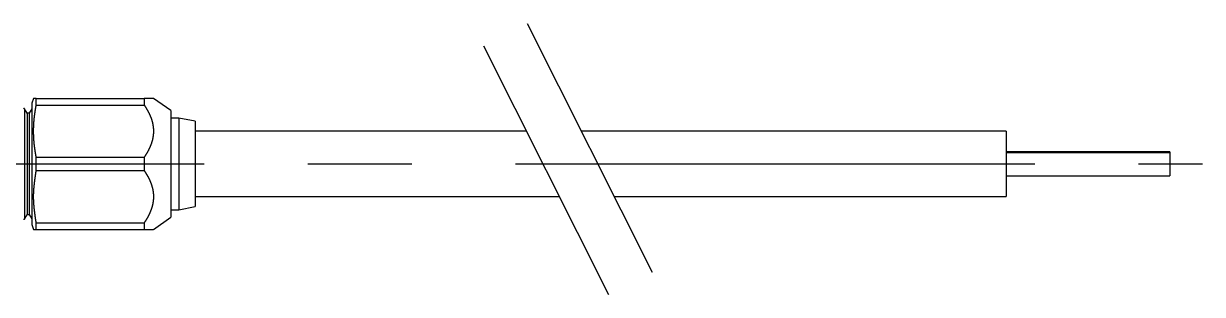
# Model space of a CAD drawing. Extents: x -48 to 188, y -81 to 75.
# Drawn here: x 116 to 188.1, y -8 to 8.6 of the extents above; entities that cross this region are included whole.
import ezdxf

# ---------------------------------------------------------------- set-up
doc = ezdxf.new("R2010")
doc.units = 0
doc.linetypes.add('CENTER', pattern=[50.8, 31.75, -6.35, 6.35, -6.35])
doc.layers.get('0').update_dxf_attribs({"linetype": 'CONTINUOUS'})
doc.layers.add('CENTER', color=1, linetype='CENTER')

msp = doc.modelspace()

# ---------------------------------------------------------------- linework, layer by layer
at = {"color": 3, "linetype": 'CONTINUOUS'}
for p, q in [((146.851, 8.561), (154.491, -6.614)), ((144.172, 7.212), (151.811, -7.963))]:
    msp.add_line(p, q, dxfattribs=at)
at = {"color": 7, "linetype": 'CONTINUOUS'}
for p, q in [((116.663, 4), (116.544, 3.7)), ((116.544, 3.7), (116.544, -3.7)), ((116.82, 4), (123.429, 4)), ((116.82, 3.587), (116.82, 4)), ((123.429, 4), (123.429, 3.587)), ((125.044, 3.25), (123.991, 4)), ((116.111, 3.365), (116.111, -3.365)), ((116.267, 3.094), (116.111, 3.365)), ((116.267, 3.094), (116.267, -3.094)), ((116.392, 3.094), (116.267, 3.094)), ((116.544, 3.358), (116.392, 3.094)), ((116.392, 3.094), (116.392, -3.094)), ((116.82, 3.587), (123.429, 3.587)), ((125.044, 3.25), (125.044, -3.25)), ((125.542, 2.8), (125.044, 2.8)), ((125.542, 2.8), (125.542, -2.8)), ((126.542, 2.6), (125.542, 2.8)), ((126.542, 2.6), (126.542, -2.6)), ((146.795, 2), (126.542, 2)), ((176.142, 2), (150.154, 2)), ((176.142, 2), (176.142, -2)), ((186.142, 0.73), (176.142, 0.73)), ((186.142, 0.73), (186.142, -0.73)), ((116.82, 0.413), (123.429, 0.413)), ((116.82, -0.413), (116.82, 0.413)), ((123.429, 0.413), (123.429, -0.413)), ((186.142, 0.665), (176.142, 0.665)), ((116.82, -0.413), (123.429, -0.413)), ((176.142, -0.73), (186.142, -0.73)), ((126.542, -2), (148.809, -2)), ((152.168, -2), (176.142, -2)), ((125.044, -2.8), (125.542, -2.8)), ((125.542, -2.8), (126.542, -2.6)), ((116.111, -3.365), (116.267, -3.094)), ((116.267, -3.094), (116.392, -3.094)), ((116.392, -3.094), (116.544, -3.358)), ((116.82, -3.587), (123.429, -3.587)), ((116.82, -4), (116.82, -3.587)), ((123.429, -3.587), (123.429, -4)), ((123.991, -4), (125.044, -3.25)), ((116.544, -3.7), (116.663, -4)), ((116.82, -4), (123.429, -4))]:
    msp.add_line(p, q, dxfattribs=at)
at = {"color": 7}
for points in [[(116.82, 4, 0), (116.818, 4, 0), (116.816, 4, 0), (116.814, 4, 0), (116.813, 4, 0), (116.811, 4, 0), (116.809, 4, 0), (116.807, 4, 0), (116.805, 4, 0), (116.803, 4, 0), (116.801, 4, 0), (116.799, 4, 0), (116.798, 4, 0), (116.796, 4, 0), (116.794, 4, 0), (116.792, 4, 0), (116.79, 4, 0), (116.788, 4, 0), (116.786, 4, 0), (116.785, 4, 0), (116.783, 4, 0), (116.781, 4, 0), (116.779, 4, 0), (116.777, 4, 0), (116.776, 4, 0), (116.774, 4, 0), (116.772, 4, 0), (116.77, 4, 0), (116.768, 4, 0), (116.767, 4, 0), (116.765, 4, 0), (116.763, 4, 0), (116.761, 4, 0), (116.76, 4, 0), (116.758, 4, 0), (116.756, 4, 0), (116.754, 4, 0), (116.753, 4, 0), (116.751, 4, 0), (116.749, 4, 0), (116.748, 4, 0), (116.746, 4, 0), (116.744, 4, 0), (116.743, 4, 0), (116.741, 4, 0), (116.739, 4, 0), (116.738, 4, 0), (116.736, 4, 0), (116.734, 4, 0), (116.733, 4, 0), (116.731, 4, 0), (116.73, 4, 0), (116.728, 4, 0), (116.727, 4, 0), (116.725, 4, 0), (116.724, 4, 0), (116.722, 4, 0), (116.721, 4, 0), (116.719, 4, 0), (116.718, 4, 0), (116.716, 4, 0), (116.715, 4, 0), (116.713, 4, 0), (116.712, 4, 0), (116.71, 4, 0), (116.709, 4, 0), (116.708, 4, 0), (116.706, 4, 0), (116.705, 4, 0), (116.704, 4, 0), (116.702, 4, 0), (116.701, 4, 0), (116.7, 4, 0), (116.699, 4, 0), (116.697, 4, 0), (116.696, 4, 0), (116.695, 4, 0), (116.694, 4, 0), (116.693, 4, 0), (116.692, 4, 0), (116.69, 4, 0), (116.689, 4, 0), (116.688, 4, 0), (116.687, 4, 0), (116.686, 4, 0), (116.685, 4, 0), (116.684, 4, 0), (116.683, 4, 0), (116.682, 4, 0), (116.681, 4, 0), (116.68, 4, 0), (116.679, 4, 0), (116.679, 4, 0), (116.678, 4, 0), (116.677, 4, 0), (116.676, 4, 0), (116.675, 4, 0), (116.674, 4, 0), (116.674, 4, 0), (116.673, 4, 0), (116.672, 4, 0), (116.672, 4, 0), (116.671, 4, 0), (116.67, 4, 0), (116.67, 4, 0), (116.669, 4, 0), (116.669, 4, 0), (116.668, 4, 0), (116.668, 4, 0), (116.667, 4, 0), (116.667, 4, 0), (116.666, 4, 0), (116.666, 4, 0), (116.666, 4, 0), (116.665, 4, 0), (116.665, 4, 0), (116.665, 4, 0), (116.664, 4, 0), (116.664, 4, 0), (116.664, 4, 0), (116.664, 4, 0), (116.664, 4, 0), (116.664, 4, 0), (116.664, 4, 0), (116.663, 4, 0), (116.663, 4, 0), (116.663, 4, 0), (116.664, 4, 0), (116.664, 4, 0), (116.664, 4, 0), (116.664, 4, 0), (116.664, 4, 0), (116.664, 4, 0), (116.664, 4, 0), (116.665, 4, 0), (116.665, 4, 0), (116.665, 4, 0), (116.666, 4, 0), (116.666, 4, 0), (116.666, 4, 0), (116.667, 4, 0), (116.667, 4, 0), (116.668, 4, 0), (116.668, 4, 0), (116.669, 4, 0), (116.669, 4, 0), (116.67, 4, 0), (116.671, 4, 0), (116.671, 4, 0), (116.672, 4, 0), (116.673, 4, 0), (116.673, 4, 0), (116.674, 4, 0), (116.675, 4, 0), (116.675, 4, 0), (116.676, 4, 0), (116.677, 4, 0), (116.678, 4, 0), (116.678, 4, 0), (116.679, 4, 0)], [(123.991, 4, 0), (123.991, 4, 0), (123.991, 4, 0), (123.992, 4, 0), (123.992, 4, 0), (123.992, 4, 0), (123.992, 4, 0), (123.992, 4, 0), (123.992, 4, 0), (123.992, 4, 0), (123.992, 4, 0), (123.992, 4, 0), (123.992, 4, 0), (123.992, 4, 0), (123.992, 4, 0), (123.991, 4, 0), (123.991, 4, 0), (123.991, 4, 0), (123.991, 4, 0), (123.99, 4, 0), (123.99, 4, 0), (123.99, 4, 0), (123.989, 4, 0), (123.989, 4, 0), (123.988, 4, 0), (123.988, 4, 0), (123.987, 4, 0), (123.987, 4, 0), (123.986, 4, 0), (123.986, 4, 0), (123.985, 4, 0), (123.985, 4, 0), (123.984, 4, 0), (123.983, 4, 0), (123.983, 4, 0), (123.982, 4, 0), (123.981, 4, 0), (123.981, 4, 0), (123.98, 4, 0), (123.979, 4, 0), (123.978, 4, 0), (123.978, 4, 0), (123.977, 4, 0), (123.976, 4, 0), (123.975, 4, 0), (123.975, 4, 0), (123.974, 4, 0), (123.973, 4, 0), (123.972, 4, 0), (123.971, 4, 0), (123.971, 4, 0), (123.97, 4, 0), (123.969, 4, 0), (123.968, 4, 0), (123.967, 4, 0), (123.966, 4, 0), (123.965, 4, 0), (123.965, 4, 0), (123.964, 4, 0), (123.963, 4, 0), (123.962, 4, 0), (123.961, 4, 0), (123.96, 4, 0), (123.959, 4, 0), (123.958, 4, 0), (123.957, 4, 0), (123.956, 4, 0), (123.955, 4, 0), (123.954, 4, 0), (123.953, 4, 0), (123.952, 4, 0), (123.951, 4, 0), (123.95, 4, 0), (123.949, 4, 0), (123.947, 4, 0), (123.946, 4, 0), (123.945, 4, 0), (123.944, 4, 0), (123.943, 4, 0), (123.942, 4, 0), (123.94, 4, 0), (123.939, 4, 0), (123.938, 4, 0), (123.937, 4, 0), (123.935, 4, 0), (123.934, 4, 0), (123.933, 4, 0), (123.931, 4, 0), (123.93, 4, 0), (123.929, 4, 0), (123.927, 4, 0), (123.926, 4, 0), (123.925, 4, 0), (123.923, 4, 0), (123.922, 4, 0), (123.92, 4, 0), (123.919, 4, 0), (123.917, 4, 0), (123.916, 4, 0), (123.914, 4, 0), (123.913, 4, 0), (123.911, 4, 0), (123.91, 4, 0), (123.908, 4, 0), (123.907, 4, 0), (123.905, 4, 0), (123.903, 4, 0), (123.902, 4, 0), (123.9, 4, 0), (123.899, 4, 0), (123.897, 4, 0), (123.895, 4, 0), (123.893, 4, 0), (123.892, 4, 0), (123.89, 4, 0), (123.888, 4, 0), (123.887, 4, 0), (123.885, 4, 0), (123.883, 4, 0), (123.881, 4, 0), (123.879, 4, 0), (123.878, 4, 0), (123.876, 4, 0), (123.874, 4, 0), (123.872, 4, 0), (123.87, 4, 0), (123.868, 4, 0), (123.867, 4, 0), (123.865, 4, 0), (123.863, 4, 0), (123.861, 4, 0), (123.859, 4, 0), (123.857, 4, 0), (123.855, 4, 0), (123.853, 4, 0), (123.851, 4, 0), (123.849, 4, 0), (123.847, 4, 0), (123.845, 4, 0), (123.843, 4, 0), (123.841, 4, 0), (123.839, 4, 0), (123.837, 4, 0), (123.835, 4, 0), (123.833, 4, 0), (123.831, 4, 0), (123.829, 4, 0), (123.826, 4, 0), (123.824, 4, 0), (123.822, 4, 0), (123.82, 4, 0), (123.818, 4, 0), (123.816, 4, 0), (123.813, 4, 0), (123.811, 4, 0), (123.809, 4, 0), (123.807, 4, 0), (123.805, 4, 0), (123.802, 4, 0), (123.8, 4, 0), (123.798, 4, 0), (123.796, 4, 0), (123.793, 4, 0), (123.791, 4, 0), (123.789, 4, 0), (123.786, 4, 0), (123.784, 4, 0), (123.782, 4, 0), (123.779, 4, 0), (123.777, 4, 0), (123.775, 4, 0), (123.772, 4, 0), (123.77, 4, 0), (123.767, 4, 0), (123.765, 4, 0), (123.762, 4, 0), (123.76, 4, 0), (123.757, 4, 0), (123.755, 4, 0), (123.753, 4, 0), (123.75, 4, 0), (123.748, 4, 0), (123.745, 4, 0), (123.742, 4, 0), (123.74, 4, 0), (123.737, 4, 0), (123.735, 4, 0), (123.732, 4, 0), (123.73, 4, 0), (123.727, 4, 0), (123.724, 4, 0), (123.722, 4, 0), (123.719, 4, 0), (123.716, 4, 0), (123.714, 4, 0), (123.711, 4, 0), (123.708, 4, 0), (123.706, 4, 0), (123.703, 4, 0), (123.7, 4, 0), (123.698, 4, 0), (123.695, 4, 0), (123.692, 4, 0), (123.689, 4, 0), (123.687, 4, 0), (123.684, 4, 0), (123.681, 4, 0), (123.678, 4, 0), (123.675, 4, 0), (123.673, 4, 0), (123.67, 4, 0), (123.667, 4, 0), (123.664, 4, 0), (123.661, 4, 0), (123.658, 4, 0), (123.655, 4, 0), (123.652, 4, 0), (123.65, 4, 0), (123.647, 4, 0), (123.644, 4, 0), (123.641, 4, 0), (123.638, 4, 0), (123.635, 4, 0), (123.632, 4, 0), (123.629, 4, 0), (123.626, 4, 0), (123.623, 4, 0), (123.62, 4, 0), (123.617, 4, 0), (123.614, 4, 0), (123.611, 4, 0), (123.608, 4, 0), (123.605, 4, 0), (123.602, 4, 0), (123.599, 4, 0), (123.596, 4, 0), (123.592, 4, 0), (123.589, 4, 0), (123.586, 4, 0), (123.583, 4, 0), (123.58, 4, 0), (123.577, 4, 0), (123.574, 4, 0), (123.571, 4, 0), (123.568, 4, 0), (123.565, 4, 0), (123.561, 4, 0), (123.558, 4, 0), (123.555, 4, 0), (123.552, 4, 0), (123.549, 4, 0), (123.546, 4, 0), (123.542, 4, 0), (123.539, 4, 0), (123.536, 4, 0), (123.533, 4, 0), (123.53, 4, 0), (123.526, 4, 0), (123.523, 4, 0), (123.52, 4, 0), (123.517, 4, 0), (123.514, 4, 0), (123.51, 4, 0), (123.507, 4, 0), (123.504, 4, 0), (123.501, 4, 0), (123.498, 4, 0), (123.494, 4, 0), (123.491, 4, 0), (123.488, 4, 0), (123.485, 4, 0), (123.481, 4, 0), (123.478, 4, 0), (123.475, 4, 0), (123.472, 4, 0), (123.468, 4, 0), (123.465, 4, 0), (123.462, 4, 0), (123.459, 4, 0), (123.455, 4, 0), (123.452, 4, 0), (123.449, 4, 0), (123.446, 4, 0), (123.442, 4, 0), (123.439, 4, 0), (123.436, 4, 0), (123.433, 4, 0), (123.429, 4, 0)], [(116.82, 0.413, 0), (116.818, 0.427, 0), (116.815, 0.441, 0), (116.813, 0.455, 0), (116.811, 0.469, 0), (116.808, 0.483, 0), (116.806, 0.498, 0), (116.803, 0.512, 0), (116.801, 0.526, 0), (116.799, 0.54, 0), (116.796, 0.554, 0), (116.794, 0.568, 0), (116.792, 0.582, 0), (116.789, 0.597, 0), (116.787, 0.611, 0), (116.785, 0.625, 0), (116.782, 0.639, 0), (116.78, 0.653, 0), (116.778, 0.667, 0), (116.776, 0.682, 0), (116.773, 0.696, 0), (116.771, 0.71, 0), (116.769, 0.724, 0), (116.767, 0.738, 0), (116.764, 0.753, 0), (116.762, 0.767, 0), (116.76, 0.781, 0), (116.758, 0.795, 0), (116.756, 0.809, 0), (116.753, 0.823, 0), (116.751, 0.838, 0), (116.749, 0.852, 0), (116.747, 0.866, 0), (116.745, 0.88, 0), (116.743, 0.894, 0), (116.741, 0.909, 0), (116.739, 0.923, 0), (116.737, 0.937, 0), (116.735, 0.951, 0), (116.733, 0.965, 0), (116.731, 0.98, 0), (116.729, 0.994, 0), (116.727, 1.008, 0), (116.725, 1.022, 0), (116.723, 1.036, 0), (116.722, 1.051, 0), (116.72, 1.065, 0), (116.718, 1.079, 0), (116.716, 1.093, 0), (116.715, 1.107, 0), (116.713, 1.122, 0), (116.711, 1.136, 0), (116.709, 1.15, 0), (116.708, 1.164, 0), (116.706, 1.179, 0), (116.705, 1.193, 0), (116.703, 1.207, 0), (116.702, 1.221, 0), (116.7, 1.236, 0), (116.699, 1.25, 0), (116.697, 1.264, 0), (116.696, 1.278, 0), (116.695, 1.292, 0), (116.693, 1.307, 0), (116.692, 1.321, 0), (116.691, 1.335, 0), (116.69, 1.35, 0), (116.688, 1.364, 0), (116.687, 1.378, 0), (116.686, 1.392, 0), (116.685, 1.407, 0), (116.684, 1.421, 0), (116.683, 1.435, 0), (116.682, 1.449, 0), (116.681, 1.464, 0), (116.68, 1.478, 0), (116.679, 1.492, 0), (116.678, 1.507, 0), (116.677, 1.521, 0), (116.676, 1.535, 0), (116.675, 1.549, 0), (116.675, 1.564, 0), (116.674, 1.578, 0), (116.673, 1.592, 0), (116.672, 1.607, 0), (116.672, 1.621, 0), (116.671, 1.635, 0), (116.67, 1.649, 0), (116.67, 1.664, 0), (116.669, 1.678, 0), (116.668, 1.692, 0), (116.668, 1.707, 0), (116.667, 1.721, 0), (116.667, 1.735, 0), (116.666, 1.75, 0), (116.666, 1.764, 0), (116.666, 1.778, 0), (116.665, 1.792, 0), (116.665, 1.807, 0), (116.665, 1.821, 0), (116.664, 1.835, 0), (116.664, 1.85, 0), (116.664, 1.864, 0), (116.663, 1.878, 0), (116.663, 1.893, 0), (116.663, 1.907, 0), (116.663, 1.921, 0), (116.663, 1.936, 0), (116.663, 1.95, 0), (116.663, 1.964, 0), (116.663, 1.979, 0), (116.663, 1.993, 0), (116.663, 2.007, 0), (116.663, 2.021, 0), (116.663, 2.036, 0), (116.663, 2.05, 0), (116.663, 2.064, 0), (116.663, 2.079, 0), (116.663, 2.093, 0), (116.663, 2.107, 0), (116.663, 2.122, 0), (116.664, 2.136, 0), (116.664, 2.15, 0), (116.664, 2.165, 0), (116.664, 2.179, 0), (116.665, 2.193, 0), (116.665, 2.208, 0), (116.666, 2.222, 0), (116.666, 2.236, 0), (116.666, 2.25, 0), (116.667, 2.265, 0), (116.667, 2.279, 0), (116.668, 2.293, 0), (116.668, 2.308, 0), (116.669, 2.322, 0), (116.67, 2.336, 0), (116.67, 2.351, 0), (116.671, 2.365, 0), (116.671, 2.379, 0), (116.672, 2.393, 0), (116.673, 2.408, 0), (116.674, 2.422, 0), (116.674, 2.436, 0), (116.675, 2.451, 0), (116.676, 2.465, 0), (116.677, 2.479, 0), (116.678, 2.493, 0), (116.679, 2.508, 0), (116.68, 2.522, 0), (116.681, 2.536, 0), (116.682, 2.551, 0), (116.683, 2.565, 0), (116.684, 2.579, 0), (116.685, 2.593, 0), (116.686, 2.608, 0), (116.687, 2.622, 0), (116.688, 2.636, 0), (116.69, 2.65, 0), (116.691, 2.665, 0), (116.692, 2.679, 0), (116.693, 2.693, 0), (116.695, 2.707, 0), (116.696, 2.722, 0), (116.697, 2.736, 0), (116.699, 2.75, 0), (116.7, 2.764, 0), (116.702, 2.779, 0), (116.703, 2.793, 0), (116.705, 2.807, 0), (116.706, 2.821, 0), (116.708, 2.836, 0), (116.71, 2.85, 0), (116.711, 2.864, 0), (116.713, 2.878, 0), (116.715, 2.893, 0), (116.716, 2.907, 0), (116.718, 2.921, 0), (116.72, 2.935, 0), (116.722, 2.949, 0), (116.724, 2.964, 0), (116.726, 2.978, 0), (116.727, 2.992, 0), (116.729, 3.006, 0), (116.731, 3.02, 0), (116.733, 3.035, 0), (116.735, 3.049, 0), (116.737, 3.063, 0), (116.739, 3.077, 0), (116.741, 3.091, 0), (116.743, 3.106, 0), (116.745, 3.12, 0), (116.747, 3.134, 0), (116.749, 3.148, 0), (116.752, 3.162, 0), (116.754, 3.177, 0), (116.756, 3.191, 0), (116.758, 3.205, 0), (116.76, 3.219, 0), (116.762, 3.233, 0), (116.765, 3.247, 0), (116.767, 3.262, 0), (116.769, 3.276, 0), (116.771, 3.29, 0), (116.773, 3.304, 0), (116.776, 3.318, 0), (116.778, 3.332, 0), (116.78, 3.347, 0), (116.783, 3.361, 0), (116.785, 3.375, 0), (116.787, 3.389, 0), (116.789, 3.403, 0), (116.792, 3.417, 0), (116.794, 3.432, 0), (116.796, 3.446, 0), (116.799, 3.46, 0), (116.801, 3.474, 0), (116.804, 3.488, 0), (116.806, 3.502, 0), (116.808, 3.517, 0), (116.811, 3.531, 0), (116.813, 3.545, 0), (116.815, 3.559, 0), (116.818, 3.573, 0), (116.82, 3.587, 0)], [(123.429, 3.587, 0), (123.436, 3.577, 0), (123.442, 3.567, 0), (123.449, 3.557, 0), (123.455, 3.546, 0), (123.461, 3.536, 0), (123.468, 3.526, 0), (123.474, 3.515, 0), (123.481, 3.505, 0), (123.487, 3.495, 0), (123.493, 3.484, 0), (123.5, 3.474, 0), (123.506, 3.464, 0), (123.512, 3.453, 0), (123.519, 3.443, 0), (123.525, 3.433, 0), (123.531, 3.422, 0), (123.538, 3.412, 0), (123.544, 3.402, 0), (123.55, 3.391, 0), (123.556, 3.381, 0), (123.562, 3.37, 0), (123.569, 3.36, 0), (123.575, 3.35, 0), (123.581, 3.339, 0), (123.587, 3.329, 0), (123.593, 3.318, 0), (123.599, 3.308, 0), (123.605, 3.298, 0), (123.611, 3.287, 0), (123.617, 3.277, 0), (123.623, 3.266, 0), (123.629, 3.256, 0), (123.635, 3.245, 0), (123.641, 3.235, 0), (123.647, 3.224, 0), (123.653, 3.214, 0), (123.659, 3.203, 0), (123.665, 3.193, 0), (123.67, 3.182, 0), (123.676, 3.171, 0), (123.682, 3.161, 0), (123.687, 3.15, 0), (123.693, 3.14, 0), (123.698, 3.129, 0), (123.704, 3.118, 0), (123.709, 3.108, 0), (123.715, 3.097, 0), (123.72, 3.086, 0), (123.726, 3.076, 0), (123.731, 3.065, 0), (123.736, 3.054, 0), (123.741, 3.043, 0), (123.747, 3.032, 0), (123.752, 3.022, 0), (123.757, 3.011, 0), (123.762, 3, 0), (123.767, 2.989, 0), (123.772, 2.978, 0), (123.777, 2.967, 0), (123.781, 2.956, 0), (123.786, 2.945, 0), (123.791, 2.935, 0), (123.796, 2.924, 0), (123.8, 2.913, 0), (123.805, 2.902, 0), (123.809, 2.891, 0), (123.814, 2.88, 0), (123.818, 2.868, 0), (123.823, 2.857, 0), (123.827, 2.846, 0), (123.831, 2.835, 0), (123.835, 2.824, 0), (123.84, 2.813, 0), (123.844, 2.802, 0), (123.848, 2.791, 0), (123.852, 2.779, 0), (123.856, 2.768, 0), (123.86, 2.757, 0), (123.863, 2.746, 0), (123.867, 2.735, 0), (123.871, 2.723, 0), (123.875, 2.712, 0), (123.878, 2.701, 0), (123.882, 2.689, 0), (123.885, 2.678, 0), (123.889, 2.667, 0), (123.892, 2.656, 0), (123.896, 2.644, 0), (123.899, 2.633, 0), (123.902, 2.621, 0), (123.905, 2.61, 0), (123.909, 2.599, 0), (123.912, 2.587, 0), (123.915, 2.576, 0), (123.918, 2.564, 0), (123.921, 2.553, 0), (123.923, 2.541, 0), (123.926, 2.53, 0), (123.929, 2.519, 0), (123.932, 2.507, 0), (123.934, 2.496, 0), (123.937, 2.484, 0), (123.939, 2.472, 0), (123.942, 2.461, 0), (123.944, 2.449, 0), (123.946, 2.438, 0), (123.949, 2.426, 0), (123.951, 2.415, 0), (123.953, 2.403, 0), (123.955, 2.391, 0), (123.957, 2.38, 0), (123.959, 2.368, 0), (123.961, 2.357, 0), (123.963, 2.345, 0), (123.965, 2.333, 0), (123.966, 2.322, 0), (123.968, 2.31, 0), (123.969, 2.298, 0), (123.971, 2.287, 0), (123.972, 2.275, 0), (123.974, 2.263, 0), (123.975, 2.252, 0), (123.977, 2.24, 0), (123.978, 2.228, 0), (123.979, 2.217, 0), (123.98, 2.205, 0), (123.981, 2.193, 0), (123.982, 2.181, 0), (123.983, 2.17, 0), (123.984, 2.158, 0), (123.985, 2.146, 0), (123.985, 2.134, 0), (123.986, 2.123, 0), (123.987, 2.111, 0), (123.987, 2.099, 0), (123.988, 2.088, 0), (123.988, 2.076, 0), (123.989, 2.064, 0), (123.989, 2.052, 0), (123.989, 2.041, 0), (123.989, 2.029, 0), (123.99, 2.017, 0), (123.99, 2.005, 0), (123.99, 1.994, 0), (123.99, 1.982, 0), (123.989, 1.97, 0), (123.989, 1.958, 0), (123.989, 1.947, 0), (123.989, 1.935, 0), (123.988, 1.923, 0), (123.988, 1.911, 0), (123.988, 1.9, 0), (123.987, 1.888, 0), (123.986, 1.876, 0), (123.986, 1.864, 0), (123.985, 1.853, 0), (123.984, 1.841, 0), (123.983, 1.829, 0), (123.982, 1.818, 0), (123.981, 1.806, 0), (123.98, 1.794, 0), (123.979, 1.782, 0), (123.978, 1.771, 0), (123.977, 1.759, 0), (123.976, 1.747, 0), (123.974, 1.736, 0), (123.973, 1.724, 0), (123.971, 1.712, 0), (123.97, 1.701, 0), (123.968, 1.689, 0), (123.966, 1.677, 0), (123.965, 1.666, 0), (123.963, 1.654, 0), (123.961, 1.643, 0), (123.959, 1.631, 0), (123.957, 1.619, 0), (123.955, 1.608, 0), (123.953, 1.596, 0), (123.951, 1.585, 0), (123.949, 1.573, 0), (123.946, 1.562, 0), (123.944, 1.55, 0), (123.942, 1.539, 0), (123.939, 1.527, 0), (123.937, 1.516, 0), (123.934, 1.504, 0), (123.931, 1.493, 0), (123.929, 1.481, 0), (123.926, 1.47, 0), (123.923, 1.458, 0), (123.92, 1.447, 0), (123.917, 1.435, 0), (123.914, 1.424, 0), (123.911, 1.413, 0), (123.908, 1.401, 0), (123.905, 1.39, 0), (123.901, 1.379, 0), (123.898, 1.367, 0), (123.895, 1.356, 0), (123.891, 1.345, 0), (123.888, 1.333, 0), (123.884, 1.322, 0), (123.881, 1.311, 0), (123.877, 1.299, 0), (123.874, 1.288, 0), (123.87, 1.277, 0), (123.866, 1.266, 0), (123.862, 1.254, 0), (123.858, 1.243, 0), (123.854, 1.232, 0), (123.85, 1.221, 0), (123.846, 1.21, 0), (123.842, 1.198, 0), (123.838, 1.187, 0), (123.834, 1.176, 0), (123.83, 1.165, 0), (123.826, 1.154, 0), (123.821, 1.143, 0), (123.817, 1.132, 0), (123.813, 1.121, 0), (123.808, 1.11, 0), (123.804, 1.099, 0), (123.799, 1.088, 0), (123.795, 1.077, 0), (123.79, 1.066, 0), (123.785, 1.055, 0), (123.781, 1.044, 0), (123.776, 1.033, 0), (123.771, 1.022, 0), (123.766, 1.011, 0), (123.761, 1, 0), (123.757, 0.989, 0), (123.752, 0.978, 0), (123.747, 0.967, 0), (123.742, 0.956, 0), (123.736, 0.946, 0), (123.731, 0.935, 0), (123.726, 0.924, 0), (123.721, 0.913, 0), (123.716, 0.902, 0), (123.711, 0.892, 0), (123.705, 0.881, 0), (123.7, 0.87, 0), (123.695, 0.859, 0), (123.689, 0.849, 0), (123.684, 0.838, 0), (123.678, 0.827, 0), (123.673, 0.817, 0), (123.667, 0.806, 0), (123.661, 0.795, 0), (123.656, 0.785, 0), (123.65, 0.774, 0), (123.644, 0.763, 0), (123.639, 0.753, 0), (123.633, 0.742, 0), (123.627, 0.732, 0), (123.621, 0.721, 0), (123.615, 0.711, 0), (123.609, 0.7, 0), (123.603, 0.69, 0), (123.597, 0.679, 0), (123.591, 0.669, 0), (123.585, 0.659, 0), (123.579, 0.648, 0), (123.573, 0.638, 0), (123.566, 0.627, 0), (123.56, 0.617, 0), (123.554, 0.607, 0), (123.547, 0.596, 0), (123.541, 0.586, 0), (123.535, 0.576, 0), (123.528, 0.565, 0), (123.522, 0.555, 0), (123.515, 0.545, 0), (123.509, 0.535, 0), (123.502, 0.524, 0), (123.496, 0.514, 0), (123.489, 0.504, 0), (123.483, 0.494, 0), (123.476, 0.484, 0), (123.469, 0.474, 0), (123.463, 0.463, 0), (123.456, 0.453, 0), (123.449, 0.443, 0), (123.443, 0.433, 0), (123.436, 0.423, 0), (123.429, 0.413, 0)], [(116.82, -3.587, 0), (116.817, -3.567, 0), (116.814, -3.548, 0), (116.811, -3.528, 0), (116.808, -3.508, 0), (116.805, -3.488, 0), (116.802, -3.468, 0), (116.799, -3.448, 0), (116.796, -3.428, 0), (116.793, -3.408, 0), (116.79, -3.388, 0), (116.787, -3.368, 0), (116.784, -3.348, 0), (116.782, -3.328, 0), (116.779, -3.308, 0), (116.776, -3.288, 0), (116.773, -3.268, 0), (116.77, -3.248, 0), (116.767, -3.228, 0), (116.764, -3.208, 0), (116.762, -3.188, 0), (116.759, -3.168, 0), (116.756, -3.148, 0), (116.753, -3.128, 0), (116.751, -3.108, 0), (116.748, -3.088, 0), (116.745, -3.068, 0), (116.743, -3.048, 0), (116.74, -3.028, 0), (116.737, -3.008, 0), (116.735, -2.989, 0), (116.732, -2.969, 0), (116.73, -2.949, 0), (116.727, -2.929, 0), (116.725, -2.909, 0), (116.722, -2.889, 0), (116.72, -2.869, 0), (116.718, -2.849, 0), (116.715, -2.829, 0), (116.713, -2.809, 0), (116.711, -2.789, 0), (116.709, -2.769, 0), (116.706, -2.749, 0), (116.704, -2.729, 0), (116.702, -2.709, 0), (116.7, -2.689, 0), (116.698, -2.669, 0), (116.696, -2.649, 0), (116.694, -2.629, 0), (116.692, -2.609, 0), (116.691, -2.589, 0), (116.689, -2.569, 0), (116.687, -2.549, 0), (116.685, -2.529, 0), (116.684, -2.509, 0), (116.682, -2.489, 0), (116.681, -2.469, 0), (116.679, -2.449, 0), (116.678, -2.429, 0), (116.677, -2.409, 0), (116.675, -2.39, 0), (116.674, -2.37, 0), (116.673, -2.35, 0), (116.672, -2.33, 0), (116.671, -2.31, 0), (116.67, -2.29, 0), (116.669, -2.27, 0), (116.668, -2.25, 0), (116.667, -2.23, 0), (116.666, -2.21, 0), (116.666, -2.19, 0), (116.665, -2.17, 0), (116.664, -2.15, 0), (116.664, -2.13, 0), (116.664, -2.11, 0), (116.663, -2.09, 0), (116.663, -2.07, 0), (116.663, -2.05, 0), (116.663, -2.03, 0), (116.663, -2.01, 0), (116.663, -1.99, 0), (116.663, -1.97, 0), (116.663, -1.95, 0), (116.663, -1.93, 0), (116.663, -1.91, 0), (116.664, -1.89, 0), (116.664, -1.87, 0), (116.665, -1.85, 0), (116.665, -1.83, 0), (116.666, -1.81, 0), (116.667, -1.79, 0), (116.668, -1.771, 0), (116.668, -1.751, 0), (116.669, -1.731, 0), (116.67, -1.711, 0), (116.671, -1.691, 0), (116.672, -1.671, 0), (116.674, -1.651, 0), (116.675, -1.631, 0), (116.676, -1.611, 0), (116.677, -1.591, 0), (116.679, -1.571, 0), (116.68, -1.551, 0), (116.682, -1.531, 0), (116.683, -1.511, 0), (116.685, -1.491, 0), (116.686, -1.471, 0), (116.688, -1.451, 0), (116.69, -1.431, 0), (116.691, -1.411, 0), (116.693, -1.391, 0), (116.695, -1.371, 0), (116.697, -1.351, 0), (116.699, -1.331, 0), (116.701, -1.311, 0), (116.703, -1.291, 0), (116.705, -1.271, 0), (116.707, -1.251, 0), (116.709, -1.231, 0), (116.712, -1.211, 0), (116.714, -1.191, 0), (116.716, -1.171, 0), (116.718, -1.151, 0), (116.721, -1.131, 0), (116.723, -1.112, 0), (116.726, -1.092, 0), (116.728, -1.072, 0), (116.73, -1.052, 0), (116.733, -1.032, 0), (116.735, -1.012, 0), (116.738, -0.992, 0), (116.741, -0.972, 0), (116.743, -0.952, 0), (116.746, -0.932, 0), (116.749, -0.912, 0), (116.751, -0.892, 0), (116.754, -0.872, 0), (116.757, -0.852, 0), (116.759, -0.832, 0), (116.762, -0.812, 0), (116.765, -0.792, 0), (116.768, -0.772, 0), (116.771, -0.752, 0), (116.773, -0.732, 0), (116.776, -0.712, 0), (116.779, -0.692, 0), (116.782, -0.672, 0), (116.785, -0.652, 0), (116.788, -0.632, 0), (116.791, -0.612, 0), (116.794, -0.592, 0), (116.796, -0.572, 0), (116.799, -0.552, 0), (116.802, -0.532, 0), (116.805, -0.512, 0), (116.808, -0.492, 0), (116.811, -0.472, 0), (116.814, -0.452, 0), (116.817, -0.433, 0), (116.82, -0.413, 0)], [(123.429, -0.413, 0), (123.435, -0.422, 0), (123.441, -0.431, 0), (123.447, -0.44, 0), (123.452, -0.45, 0), (123.458, -0.459, 0), (123.464, -0.468, 0), (123.47, -0.477, 0), (123.476, -0.487, 0), (123.481, -0.496, 0), (123.487, -0.505, 0), (123.493, -0.515, 0), (123.499, -0.524, 0), (123.504, -0.533, 0), (123.51, -0.542, 0), (123.516, -0.552, 0), (123.521, -0.561, 0), (123.527, -0.57, 0), (123.533, -0.58, 0), (123.539, -0.589, 0), (123.544, -0.598, 0), (123.55, -0.608, 0), (123.555, -0.617, 0), (123.561, -0.626, 0), (123.567, -0.636, 0), (123.572, -0.645, 0), (123.578, -0.654, 0), (123.583, -0.664, 0), (123.589, -0.673, 0), (123.594, -0.683, 0), (123.6, -0.692, 0), (123.605, -0.701, 0), (123.611, -0.711, 0), (123.616, -0.72, 0), (123.622, -0.73, 0), (123.627, -0.739, 0), (123.632, -0.748, 0), (123.638, -0.758, 0), (123.643, -0.767, 0), (123.648, -0.777, 0), (123.654, -0.786, 0), (123.659, -0.796, 0), (123.664, -0.805, 0), (123.669, -0.815, 0), (123.674, -0.824, 0), (123.68, -0.834, 0), (123.685, -0.843, 0), (123.69, -0.853, 0), (123.695, -0.863, 0), (123.7, -0.872, 0), (123.705, -0.882, 0), (123.71, -0.891, 0), (123.714, -0.901, 0), (123.719, -0.911, 0), (123.724, -0.92, 0), (123.729, -0.93, 0), (123.734, -0.94, 0), (123.738, -0.949, 0), (123.743, -0.959, 0), (123.748, -0.969, 0), (123.752, -0.979, 0), (123.757, -0.988, 0), (123.761, -0.998, 0), (123.766, -1.008, 0), (123.77, -1.018, 0), (123.775, -1.028, 0), (123.779, -1.037, 0), (123.783, -1.047, 0), (123.788, -1.057, 0), (123.792, -1.067, 0), (123.796, -1.077, 0), (123.8, -1.087, 0), (123.804, -1.097, 0), (123.808, -1.107, 0), (123.812, -1.117, 0), (123.816, -1.127, 0), (123.82, -1.137, 0), (123.824, -1.147, 0), (123.828, -1.157, 0), (123.832, -1.167, 0), (123.836, -1.177, 0), (123.839, -1.187, 0), (123.843, -1.197, 0), (123.847, -1.207, 0), (123.85, -1.217, 0), (123.854, -1.227, 0), (123.857, -1.237, 0), (123.861, -1.247, 0), (123.864, -1.257, 0), (123.868, -1.267, 0), (123.871, -1.277, 0), (123.874, -1.288, 0), (123.878, -1.298, 0), (123.881, -1.308, 0), (123.884, -1.318, 0), (123.887, -1.328, 0), (123.89, -1.339, 0), (123.893, -1.349, 0), (123.896, -1.359, 0), (123.899, -1.369, 0), (123.902, -1.379, 0), (123.905, -1.39, 0), (123.908, -1.4, 0), (123.911, -1.41, 0), (123.913, -1.421, 0), (123.916, -1.431, 0), (123.919, -1.441, 0), (123.921, -1.451, 0), (123.924, -1.462, 0), (123.926, -1.472, 0), (123.929, -1.482, 0), (123.931, -1.493, 0), (123.934, -1.503, 0), (123.936, -1.513, 0), (123.938, -1.524, 0), (123.941, -1.534, 0), (123.943, -1.544, 0), (123.945, -1.555, 0), (123.947, -1.565, 0), (123.949, -1.576, 0), (123.951, -1.586, 0), (123.953, -1.596, 0), (123.955, -1.607, 0), (123.957, -1.617, 0), (123.959, -1.628, 0), (123.96, -1.638, 0), (123.962, -1.649, 0), (123.964, -1.659, 0), (123.965, -1.669, 0), (123.967, -1.68, 0), (123.969, -1.69, 0), (123.97, -1.701, 0), (123.971, -1.711, 0), (123.973, -1.722, 0), (123.974, -1.732, 0), (123.975, -1.743, 0), (123.977, -1.753, 0), (123.978, -1.764, 0), (123.979, -1.774, 0), (123.98, -1.785, 0), (123.981, -1.795, 0), (123.982, -1.806, 0), (123.983, -1.816, 0), (123.984, -1.827, 0), (123.985, -1.837, 0), (123.986, -1.848, 0), (123.986, -1.858, 0), (123.987, -1.869, 0), (123.988, -1.879, 0), (123.988, -1.89, 0), (123.989, -1.9, 0), (123.989, -1.911, 0), (123.99, -1.921, 0), (123.99, -1.932, 0), (123.99, -1.942, 0), (123.991, -1.953, 0), (123.991, -1.963, 0), (123.991, -1.974, 0), (123.991, -1.984, 0), (123.991, -1.995, 0), (123.991, -2.005, 0), (123.991, -2.016, 0), (123.991, -2.027, 0), (123.991, -2.037, 0), (123.991, -2.048, 0), (123.99, -2.058, 0), (123.99, -2.069, 0), (123.99, -2.079, 0), (123.989, -2.09, 0), (123.989, -2.1, 0), (123.988, -2.111, 0), (123.988, -2.121, 0), (123.987, -2.132, 0), (123.986, -2.142, 0), (123.986, -2.153, 0), (123.985, -2.163, 0), (123.984, -2.174, 0), (123.983, -2.184, 0), (123.982, -2.195, 0), (123.981, -2.205, 0), (123.98, -2.216, 0), (123.979, -2.226, 0), (123.978, -2.237, 0), (123.977, -2.247, 0), (123.976, -2.258, 0), (123.974, -2.268, 0), (123.973, -2.279, 0), (123.972, -2.289, 0), (123.97, -2.3, 0), (123.969, -2.31, 0), (123.967, -2.321, 0), (123.966, -2.331, 0), (123.964, -2.342, 0), (123.962, -2.352, 0), (123.96, -2.362, 0), (123.959, -2.373, 0), (123.957, -2.383, 0), (123.955, -2.394, 0), (123.953, -2.404, 0), (123.951, -2.415, 0), (123.949, -2.425, 0), (123.947, -2.435, 0), (123.945, -2.446, 0), (123.943, -2.456, 0), (123.94, -2.466, 0), (123.938, -2.477, 0), (123.936, -2.487, 0), (123.933, -2.497, 0), (123.931, -2.508, 0), (123.929, -2.518, 0), (123.926, -2.528, 0), (123.924, -2.539, 0), (123.921, -2.549, 0), (123.918, -2.559, 0), (123.916, -2.57, 0), (123.913, -2.58, 0), (123.91, -2.59, 0), (123.907, -2.6, 0), (123.904, -2.611, 0), (123.901, -2.621, 0), (123.899, -2.631, 0), (123.896, -2.641, 0), (123.893, -2.651, 0), (123.889, -2.662, 0), (123.886, -2.672, 0), (123.883, -2.682, 0), (123.88, -2.692, 0), (123.877, -2.702, 0), (123.873, -2.712, 0), (123.87, -2.723, 0), (123.867, -2.733, 0), (123.863, -2.743, 0), (123.86, -2.753, 0), (123.856, -2.763, 0), (123.853, -2.773, 0), (123.849, -2.783, 0), (123.846, -2.793, 0), (123.842, -2.803, 0), (123.838, -2.813, 0), (123.834, -2.823, 0), (123.831, -2.833, 0), (123.827, -2.843, 0), (123.823, -2.853, 0), (123.819, -2.863, 0), (123.815, -2.873, 0), (123.811, -2.883, 0), (123.807, -2.893, 0), (123.803, -2.903, 0), (123.799, -2.913, 0), (123.795, -2.923, 0), (123.791, -2.933, 0), (123.787, -2.943, 0), (123.783, -2.953, 0), (123.778, -2.963, 0), (123.774, -2.972, 0), (123.77, -2.982, 0), (123.765, -2.992, 0), (123.761, -3.002, 0), (123.757, -3.012, 0), (123.752, -3.022, 0), (123.748, -3.031, 0), (123.743, -3.041, 0), (123.739, -3.051, 0), (123.734, -3.061, 0), (123.729, -3.07, 0), (123.725, -3.08, 0), (123.72, -3.09, 0), (123.715, -3.1, 0), (123.711, -3.109, 0), (123.706, -3.119, 0), (123.701, -3.129, 0), (123.696, -3.138, 0), (123.691, -3.148, 0), (123.686, -3.158, 0), (123.681, -3.167, 0), (123.676, -3.177, 0), (123.671, -3.186, 0), (123.666, -3.196, 0), (123.661, -3.206, 0), (123.656, -3.215, 0), (123.651, -3.225, 0), (123.646, -3.234, 0), (123.641, -3.244, 0), (123.635, -3.253, 0), (123.63, -3.263, 0), (123.625, -3.272, 0), (123.619, -3.282, 0), (123.614, -3.291, 0), (123.609, -3.301, 0), (123.603, -3.31, 0), (123.598, -3.319, 0), (123.592, -3.329, 0), (123.587, -3.338, 0), (123.581, -3.348, 0), (123.576, -3.357, 0), (123.57, -3.366, 0), (123.565, -3.376, 0), (123.559, -3.385, 0), (123.553, -3.394, 0), (123.548, -3.404, 0), (123.542, -3.413, 0), (123.536, -3.422, 0), (123.53, -3.431, 0), (123.524, -3.441, 0), (123.519, -3.45, 0), (123.513, -3.459, 0), (123.507, -3.468, 0), (123.501, -3.477, 0), (123.495, -3.487, 0), (123.489, -3.496, 0), (123.483, -3.505, 0), (123.477, -3.514, 0), (123.471, -3.523, 0), (123.465, -3.533, 0), (123.459, -3.542, 0), (123.453, -3.551, 0), (123.447, -3.56, 0), (123.441, -3.569, 0), (123.435, -3.578, 0), (123.429, -3.587, 0)], [(116.677, -4, 0), (116.676, -4, 0), (116.675, -4, 0), (116.675, -4, 0), (116.674, -4, 0), (116.673, -4, 0), (116.672, -4, 0), (116.672, -4, 0), (116.671, -4, 0), (116.67, -4, 0), (116.67, -4, 0), (116.669, -4, 0), (116.668, -4, 0), (116.668, -4, 0), (116.667, -4, 0), (116.667, -4, 0), (116.666, -4, 0), (116.666, -4, 0), (116.665, -4, 0), (116.665, -4, 0), (116.664, -4, 0), (116.664, -4, 0), (116.664, -4, 0), (116.663, -4, 0), (116.663, -4, 0), (116.663, -4, 0), (116.663, -4, 0), (116.662, -4, 0), (116.662, -4, 0), (116.662, -4, 0), (116.662, -4, 0), (116.662, -4, 0), (116.662, -4, 0), (116.662, -4, 0), (116.662, -4, 0), (116.662, -4, 0), (116.662, -4, 0), (116.662, -4, 0), (116.662, -4, 0), (116.663, -4, 0), (116.663, -4, 0), (116.663, -4, 0), (116.663, -4, 0), (116.664, -4, 0), (116.664, -4, 0), (116.664, -4, 0), (116.665, -4, 0), (116.665, -4, 0), (116.665, -4, 0), (116.666, -4, 0), (116.666, -4, 0), (116.667, -4, 0), (116.667, -4, 0), (116.668, -4, 0), (116.668, -4, 0), (116.669, -4, 0), (116.67, -4, 0), (116.67, -4, 0), (116.671, -4, 0), (116.672, -4, 0), (116.672, -4, 0), (116.673, -4, 0), (116.674, -4, 0), (116.675, -4, 0), (116.675, -4, 0), (116.676, -4, 0), (116.677, -4, 0), (116.678, -4, 0), (116.679, -4, 0), (116.68, -4, 0), (116.681, -4, 0), (116.682, -4, 0), (116.683, -4, 0), (116.684, -4, 0), (116.685, -4, 0), (116.686, -4, 0), (116.687, -4, 0), (116.688, -4, 0), (116.689, -4, 0), (116.69, -4, 0), (116.691, -4, 0), (116.692, -4, 0), (116.694, -4, 0), (116.695, -4, 0), (116.696, -4, 0), (116.697, -4, 0), (116.698, -4, 0), (116.7, -4, 0), (116.701, -4, 0), (116.702, -4, 0), (116.704, -4, 0), (116.705, -4, 0), (116.706, -4, 0), (116.708, -4, 0), (116.709, -4, 0), (116.71, -4, 0), (116.712, -4, 0), (116.713, -4, 0), (116.715, -4, 0), (116.716, -4, 0), (116.717, -4, 0), (116.719, -4, 0), (116.72, -4, 0), (116.722, -4, 0), (116.723, -4, 0), (116.725, -4, 0), (116.727, -4, 0), (116.728, -4, 0), (116.73, -4, 0), (116.731, -4, 0), (116.733, -4, 0), (116.734, -4, 0), (116.736, -4, 0), (116.738, -4, 0), (116.739, -4, 0), (116.741, -4, 0), (116.743, -4, 0), (116.744, -4, 0), (116.746, -4, 0), (116.748, -4, 0), (116.749, -4, 0), (116.751, -4, 0), (116.753, -4, 0), (116.754, -4, 0), (116.756, -4, 0), (116.758, -4, 0), (116.76, -4, 0), (116.761, -4, 0), (116.763, -4, 0), (116.765, -4, 0), (116.767, -4, 0), (116.768, -4, 0), (116.77, -4, 0), (116.772, -4, 0), (116.774, -4, 0), (116.776, -4, 0), (116.777, -4, 0), (116.779, -4, 0), (116.781, -4, 0), (116.783, -4, 0), (116.785, -4, 0), (116.787, -4, 0), (116.788, -4, 0), (116.79, -4, 0), (116.792, -4, 0), (116.794, -4, 0), (116.796, -4, 0), (116.798, -4, 0), (116.799, -4, 0), (116.801, -4, 0), (116.803, -4, 0), (116.805, -4, 0), (116.807, -4, 0), (116.809, -4, 0), (116.811, -4, 0), (116.813, -4, 0), (116.814, -4, 0), (116.816, -4, 0), (116.818, -4, 0), (116.82, -4, 0)], [(123.429, -4, 0), (123.434, -4, 0), (123.439, -4, 0), (123.443, -4, 0), (123.448, -4, 0), (123.452, -4, 0), (123.457, -4, 0), (123.462, -4, 0), (123.466, -4, 0), (123.471, -4, 0), (123.476, -4, 0), (123.48, -4, 0), (123.485, -4, 0), (123.489, -4, 0), (123.494, -4, 0), (123.499, -4, 0), (123.503, -4, 0), (123.508, -4, 0), (123.512, -4, 0), (123.517, -4, 0), (123.522, -4, 0), (123.526, -4, 0), (123.531, -4, 0), (123.535, -4, 0), (123.54, -4, 0), (123.544, -4, 0), (123.549, -4, 0), (123.554, -4, 0), (123.558, -4, 0), (123.563, -4, 0), (123.567, -4, 0), (123.572, -4, 0), (123.576, -4, 0), (123.581, -4, 0), (123.585, -4, 0), (123.59, -4, 0), (123.594, -4, 0), (123.598, -4, 0), (123.603, -4, 0), (123.607, -4, 0), (123.612, -4, 0), (123.616, -4, 0), (123.621, -4, 0), (123.625, -4, 0), (123.629, -4, 0), (123.634, -4, 0), (123.638, -4, 0), (123.642, -4, 0), (123.647, -4, 0), (123.651, -4, 0), (123.655, -4, 0), (123.66, -4, 0), (123.664, -4, 0), (123.668, -4, 0), (123.672, -4, 0), (123.677, -4, 0), (123.681, -4, 0), (123.685, -4, 0), (123.689, -4, 0), (123.693, -4, 0), (123.697, -4, 0), (123.702, -4, 0), (123.706, -4, 0), (123.71, -4, 0), (123.714, -4, 0), (123.718, -4, 0), (123.722, -4, 0), (123.726, -4, 0), (123.73, -4, 0), (123.734, -4, 0), (123.738, -4, 0), (123.742, -4, 0), (123.746, -4, 0), (123.75, -4, 0), (123.754, -4, 0), (123.757, -4, 0), (123.761, -4, 0), (123.765, -4, 0), (123.769, -4, 0), (123.773, -4, 0), (123.776, -4, 0), (123.78, -4, 0), (123.784, -4, 0), (123.787, -4, 0), (123.791, -4, 0), (123.795, -4, 0), (123.798, -4, 0), (123.802, -4, 0), (123.806, -4, 0), (123.809, -4, 0), (123.813, -4, 0), (123.816, -4, 0), (123.82, -4, 0), (123.823, -4, 0), (123.826, -4, 0), (123.83, -4, 0), (123.833, -4, 0), (123.837, -4, 0), (123.84, -4, 0), (123.843, -4, 0), (123.846, -4, 0), (123.85, -4, 0), (123.853, -4, 0), (123.856, -4, 0), (123.859, -4, 0), (123.862, -4, 0), (123.865, -4, 0), (123.868, -4, 0), (123.871, -4, 0), (123.874, -4, 0), (123.877, -4, 0), (123.88, -4, 0), (123.883, -4, 0), (123.886, -4, 0), (123.889, -4, 0), (123.892, -4, 0), (123.894, -4, 0), (123.897, -4, 0), (123.9, -4, 0), (123.903, -4, 0), (123.905, -4, 0), (123.908, -4, 0), (123.91, -4, 0), (123.913, -4, 0), (123.915, -4, 0), (123.918, -4, 0), (123.92, -4, 0), (123.922, -4, 0), (123.925, -4, 0), (123.927, -4, 0), (123.929, -4, 0), (123.931, -4, 0), (123.934, -4, 0), (123.936, -4, 0), (123.938, -4, 0), (123.94, -4, 0), (123.942, -4, 0), (123.944, -4, 0), (123.946, -4, 0), (123.947, -4, 0), (123.949, -4, 0), (123.951, -4, 0), (123.953, -4, 0), (123.954, -4, 0), (123.956, -4, 0), (123.957, -4, 0), (123.959, -4, 0), (123.96, -4, 0), (123.962, -4, 0), (123.963, -4, 0), (123.964, -4, 0), (123.966, -4, 0), (123.967, -4, 0), (123.968, -4, 0), (123.969, -4, 0), (123.97, -4, 0), (123.971, -4, 0), (123.972, -4, 0), (123.973, -4, 0), (123.974, -4, 0), (123.974, -4, 0), (123.975, -4, 0), (123.976, -4, 0), (123.976, -4, 0), (123.977, -4, 0), (123.977, -4, 0), (123.977, -4, 0), (123.978, -4, 0), (123.978, -4, 0), (123.978, -4, 0), (123.979, -4, 0), (123.979, -4, 0), (123.979, -4, 0), (123.979, -4, 0), (123.979, -4, 0), (123.979, -4, 0), (123.979, -4, 0), (123.979, -4, 0), (123.979, -4, 0), (123.979, -4, 0), (123.979, -4, 0), (123.979, -4, 0), (123.979, -4, 0), (123.979, -4, 0), (123.978, -4, 0), (123.978, -4, 0), (123.978, -4, 0), (123.978, -4, 0), (123.978, -4, 0), (123.977, -4, 0), (123.977, -4, 0), (123.977, -4, 0)]]:
    msp.add_polyline3d(points, dxfattribs=at)
at = {"color": 7, "linetype": 'CONTINUOUS'}
for centre, start, end in [((116.079, 3.347), 30.00002, 149.99998), ((116.079, -3.347), 210.00002, 329.99998)]:
    msp.add_arc(centre, 0.0361, start, end, dxfattribs=at)
at = {"layer": 'CENTER', "color": 1, "linetype": 'CENTER'}
msp.add_line((44.542, 0), (188.142, 0), dxfattribs=at)

doc.saveas('drawing.dxf')
